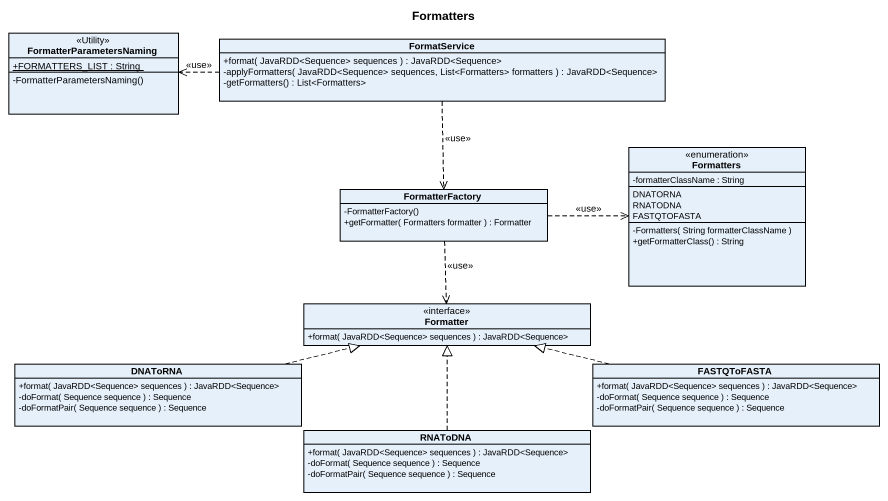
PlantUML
@startuml
title Formatters
hide circle
hide empty members
skinparam classAttributeIconSize 0
class FormatterParametersNaming <<Utility>> {
  {static} +FORMATTERS_LIST : String
  -FormatterParametersNaming()
}
class FormatService {
  +format( JavaRDD<Sequence> sequences ) : JavaRDD<Sequence>
  -applyFormatters( JavaRDD<Sequence> sequences, List<Formatters> formatters ) : JavaRDD<Sequence>
  -getFormatters() : List<Formatters>
}
enum Formatters {
  -formatterClassName : String
  DNATORNA
  RNATODNA
  FASTQTOFASTA
  -Formatters( String formatterClassName )
  +getFormatterClass() : String
}
class FormatterFactory {
  -FormatterFactory()
  +getFormatter( Formatters formatter ) : Formatter
}
interface Formatter {
  +format( JavaRDD<Sequence> sequences ) : JavaRDD<Sequence>
}
class DNAToRNA {
  +format( JavaRDD<Sequence> sequences ) : JavaRDD<Sequence>
  -doFormat( Sequence sequence ) : Sequence
  -doFormatPair( Sequence sequence ) : Sequence
}
class FASTQToFASTA {
  +format( JavaRDD<Sequence> sequences ) : JavaRDD<Sequence>
  -doFormat( Sequence sequence ) : Sequence
  -doFormatPair( Sequence sequence ) : Sequence
}
class RNAToDNA {
  +format( JavaRDD<Sequence> sequences ) : JavaRDD<Sequence>
  -doFormat( Sequence sequence ) : Sequence
  -doFormatPair( Sequence sequence ) : Sequence
}
FormatService .left.> FormatterParametersNaming : <<use>>
FormatService ..> FormatterFactory : <<use>>
FormatterFactory .right.> Formatters : <<use>>
FormatterFactory ..> Formatter : <<use>>
DNAToRNA .right.|> Formatter
FASTQToFASTA .left.|> Formatter
RNAToDNA .up.|> Formatter
@enduml
